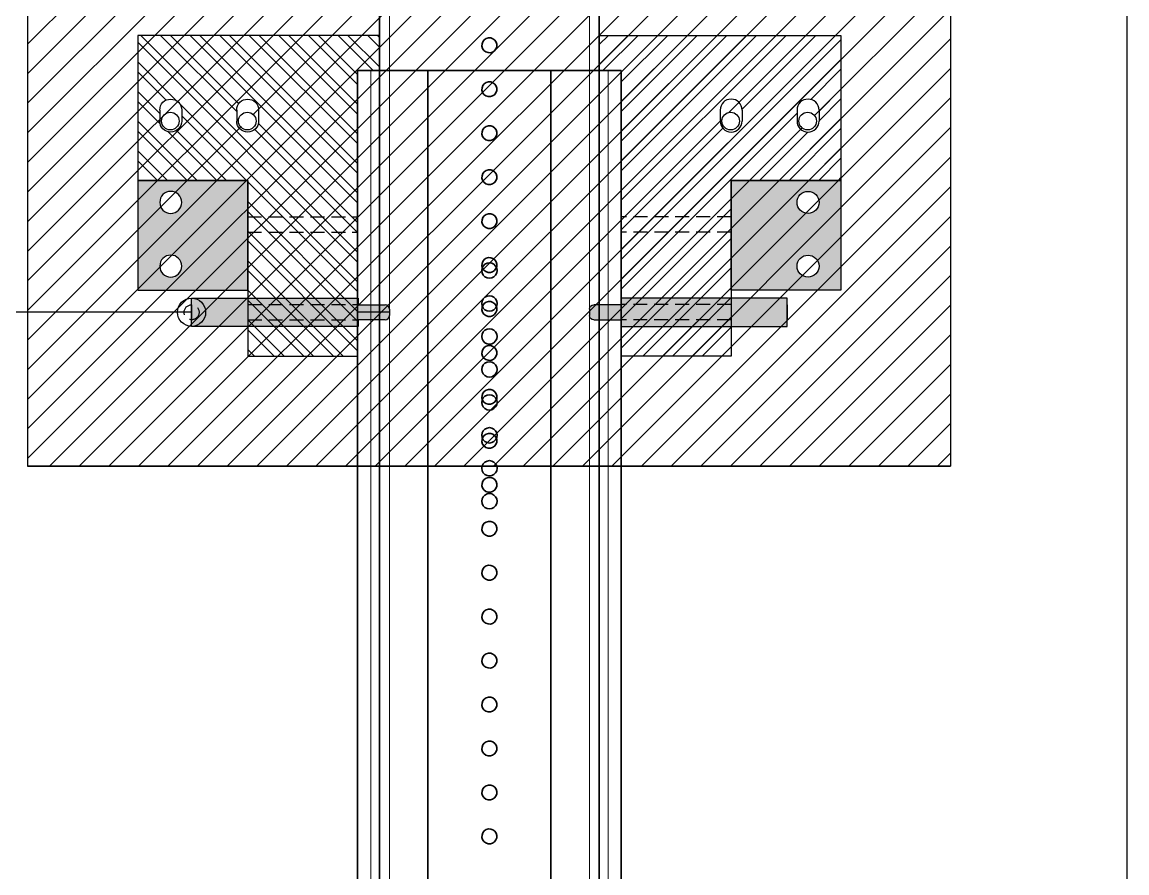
# Model space of a CAD drawing. Extents: x -442948 to -439736, y 420528 to 424220.
# Drawn here: x -441859 to -441356, y 422781 to 423168 of the extents above; entities that cross this region are included whole.
import ezdxf

# ---------------------------------------------------------------- set-up
doc = ezdxf.new("R2010")
doc.units = 0
doc.linetypes.add('DASHED2', pattern=[9.525, 6.35, -3.175])
doc.layers.add('GORUNEN', color=7, linetype='Continuous', lineweight=35)
doc.layers.add('TEGET', color=8, linetype='Continuous', lineweight=18)

# ---------------------------------------------------------------- blocks, each defined once
blk = doc.blocks.new('FGGTGTGT')
at = {"layer": 'GORUNEN', "color": 6}
for points in [[(-439366.07, 422626.79), (-439366.07, 420689.79)], [(-439266.07, 422626.79), (-439266.07, 420689.79)], [(-439319.06, 422211.42), (-439318.41, 422212.26), (-439317.53, 422212.86), (-439316.51, 422213.16), (-439315.44, 422213.13), (-439314.44, 422212.78), (-439313.6, 422212.13), (-439313, 422211.25), (-439312.7, 422210.23), (-439312.73, 422209.16), (-439313.09, 422208.16)], [(-439313.09, 422208.16), (-439313.74, 422207.32), (-439314.62, 422206.72), (-439315.64, 422206.42), (-439316.7, 422206.45), (-439317.7, 422206.81), (-439318.54, 422207.46), (-439319.14, 422208.34), (-439319.44, 422209.36), (-439319.41, 422210.42), (-439319.06, 422211.42)], [(-439319.06, 422191.42), (-439318.41, 422192.26), (-439317.53, 422192.86), (-439316.51, 422193.16), (-439315.44, 422193.13), (-439314.44, 422192.78), (-439313.6, 422192.13), (-439313, 422191.25), (-439312.7, 422190.23), (-439312.73, 422189.16), (-439313.09, 422188.16)], [(-439313.09, 422188.16), (-439313.74, 422187.32), (-439314.62, 422186.72), (-439315.64, 422186.42), (-439316.7, 422186.45), (-439317.7, 422186.81), (-439318.54, 422187.46), (-439319.14, 422188.34), (-439319.44, 422189.36), (-439319.41, 422190.42), (-439319.06, 422191.42)], [(-439319.06, 422171.42), (-439318.41, 422172.26), (-439317.53, 422172.86), (-439316.51, 422173.16), (-439315.44, 422173.13), (-439314.44, 422172.78), (-439313.6, 422172.13), (-439313, 422171.25), (-439312.7, 422170.23), (-439312.73, 422169.16), (-439313.09, 422168.16)], [(-439313.09, 422168.16), (-439313.74, 422167.32), (-439314.62, 422166.72), (-439315.64, 422166.42), (-439316.7, 422166.45), (-439317.7, 422166.81), (-439318.54, 422167.46), (-439319.14, 422168.34), (-439319.44, 422169.36), (-439319.41, 422170.42), (-439319.06, 422171.42)], [(-439319.06, 422151.42), (-439318.41, 422152.26), (-439317.53, 422152.86), (-439316.51, 422153.16), (-439315.44, 422153.13), (-439314.44, 422152.78), (-439313.6, 422152.13), (-439313, 422151.25), (-439312.7, 422150.23), (-439312.73, 422149.16), (-439313.09, 422148.16)], [(-439313.09, 422148.16), (-439313.74, 422147.32), (-439314.62, 422146.72), (-439315.64, 422146.42), (-439316.7, 422146.45), (-439317.7, 422146.81), (-439318.54, 422147.46), (-439319.14, 422148.34), (-439319.44, 422149.36), (-439319.41, 422150.42), (-439319.06, 422151.42)], [(-439319.06, 422131.42), (-439318.41, 422132.26), (-439317.53, 422132.86), (-439316.51, 422133.16), (-439315.44, 422133.13), (-439314.44, 422132.78), (-439313.6, 422132.13), (-439313, 422131.25), (-439312.7, 422130.23), (-439312.73, 422129.16), (-439313.09, 422128.16)], [(-439313.09, 422128.16), (-439313.74, 422127.32), (-439314.62, 422126.72), (-439315.64, 422126.42), (-439316.7, 422126.45), (-439317.7, 422126.81), (-439318.54, 422127.46), (-439319.14, 422128.34), (-439319.44, 422129.36), (-439319.41, 422130.42), (-439319.06, 422131.42)], [(-439319.06, 422111.42), (-439318.41, 422112.26), (-439317.53, 422112.86), (-439316.51, 422113.16), (-439315.44, 422113.13), (-439314.44, 422112.78), (-439313.6, 422112.13), (-439313, 422111.25), (-439312.7, 422110.23), (-439312.73, 422109.16), (-439313.09, 422108.16)], [(-439313.09, 422108.16), (-439313.74, 422107.32), (-439314.62, 422106.72), (-439315.64, 422106.42), (-439316.7, 422106.45), (-439317.7, 422106.81), (-439318.54, 422107.46), (-439319.14, 422108.34), (-439319.44, 422109.36), (-439319.41, 422110.42), (-439319.06, 422111.42)], [(-439319.06, 422091.42), (-439318.41, 422092.26), (-439317.53, 422092.86), (-439316.51, 422093.16), (-439315.44, 422093.13), (-439314.44, 422092.78), (-439313.6, 422092.13), (-439313, 422091.25), (-439312.7, 422090.23), (-439312.73, 422089.16), (-439313.09, 422088.16)], [(-439313.09, 422088.16), (-439313.74, 422087.32), (-439314.62, 422086.72), (-439315.64, 422086.42), (-439316.7, 422086.45), (-439317.7, 422086.81), (-439318.54, 422087.46), (-439319.14, 422088.34), (-439319.44, 422089.36), (-439319.41, 422090.42), (-439319.06, 422091.42)], [(-439319.06, 422071.42), (-439318.41, 422072.26), (-439317.53, 422072.86), (-439316.51, 422073.16), (-439315.44, 422073.13), (-439314.44, 422072.78), (-439313.6, 422072.13), (-439313, 422071.25), (-439312.7, 422070.23), (-439312.73, 422069.16), (-439313.09, 422068.16)], [(-439313.09, 422068.16), (-439313.74, 422067.32), (-439314.62, 422066.72), (-439315.64, 422066.42), (-439316.7, 422066.45), (-439317.7, 422066.81), (-439318.54, 422067.46), (-439319.14, 422068.34), (-439319.44, 422069.36), (-439319.41, 422070.42), (-439319.06, 422071.42)], [(-439319.06, 422051.42), (-439318.41, 422052.26), (-439317.53, 422052.86), (-439316.51, 422053.16), (-439315.44, 422053.13), (-439314.44, 422052.78), (-439313.6, 422052.13), (-439313, 422051.25), (-439312.7, 422050.23), (-439312.73, 422049.16), (-439313.09, 422048.16)], [(-439313.09, 422048.16), (-439313.74, 422047.32), (-439314.62, 422046.72), (-439315.64, 422046.42), (-439316.7, 422046.45), (-439317.7, 422046.81), (-439318.54, 422047.46), (-439319.14, 422048.34), (-439319.44, 422049.36), (-439319.41, 422050.42), (-439319.06, 422051.42)], [(-439319.06, 422031.42), (-439318.41, 422032.26), (-439317.53, 422032.86), (-439316.51, 422033.16), (-439315.44, 422033.13), (-439314.44, 422032.78), (-439313.6, 422032.13), (-439313, 422031.25), (-439312.7, 422030.23), (-439312.73, 422029.16), (-439313.09, 422028.16)], [(-439313.09, 422028.16), (-439313.74, 422027.32), (-439314.62, 422026.72), (-439315.64, 422026.42), (-439316.7, 422026.45), (-439317.7, 422026.81), (-439318.54, 422027.46), (-439319.14, 422028.34), (-439319.44, 422029.36), (-439319.41, 422030.42), (-439319.06, 422031.42)], [(-439319.06, 422011.42), (-439318.41, 422012.26), (-439317.53, 422012.86), (-439316.51, 422013.16), (-439315.44, 422013.13), (-439314.44, 422012.78), (-439313.6, 422012.13), (-439313, 422011.25), (-439312.7, 422010.23), (-439312.73, 422009.16), (-439313.09, 422008.16)], [(-439313.09, 422008.16), (-439313.74, 422007.32), (-439314.62, 422006.72), (-439315.64, 422006.42), (-439316.7, 422006.45), (-439317.7, 422006.81), (-439318.54, 422007.46), (-439319.14, 422008.34), (-439319.44, 422009.36), (-439319.41, 422010.42), (-439319.06, 422011.42)], [(-439313.09, 421988.16), (-439313.74, 421987.32), (-439314.62, 421986.72), (-439315.64, 421986.42), (-439316.7, 421986.45), (-439317.7, 421986.81), (-439318.54, 421987.46), (-439319.14, 421988.34), (-439319.44, 421989.36), (-439319.41, 421990.42), (-439319.06, 421991.42)], [(-439319.06, 421991.42), (-439318.41, 421992.26), (-439317.53, 421992.86), (-439316.51, 421993.16), (-439315.44, 421993.13), (-439314.44, 421992.78), (-439313.6, 421992.13), (-439313, 421991.25), (-439312.7, 421990.23), (-439312.73, 421989.16), (-439313.09, 421988.16)], [(-439313.09, 421968.16), (-439313.74, 421967.32), (-439314.62, 421966.72), (-439315.64, 421966.42), (-439316.7, 421966.45), (-439317.7, 421966.81), (-439318.54, 421967.46), (-439319.14, 421968.34), (-439319.44, 421969.36), (-439319.41, 421970.42), (-439319.06, 421971.42)], [(-439319.06, 421971.42), (-439318.41, 421972.26), (-439317.53, 421972.86), (-439316.51, 421973.16), (-439315.44, 421973.13), (-439314.44, 421972.78), (-439313.6, 421972.13), (-439313, 421971.25), (-439312.7, 421970.23), (-439312.73, 421969.16), (-439313.09, 421968.16)], [(-439313.09, 421948.16), (-439313.74, 421947.32), (-439314.62, 421946.72), (-439315.64, 421946.42), (-439316.7, 421946.45), (-439317.7, 421946.81), (-439318.54, 421947.46), (-439319.14, 421948.34), (-439319.44, 421949.36), (-439319.41, 421950.42), (-439319.06, 421951.42)], [(-439319.06, 421951.42), (-439318.41, 421952.26), (-439317.53, 421952.86), (-439316.51, 421953.16), (-439315.44, 421953.13), (-439314.44, 421952.78), (-439313.6, 421952.13), (-439313, 421951.25), (-439312.7, 421950.23), (-439312.73, 421949.16), (-439313.09, 421948.16)], [(-439313.09, 421928.16), (-439313.74, 421927.32), (-439314.62, 421926.72), (-439315.64, 421926.42), (-439316.7, 421926.45), (-439317.7, 421926.81), (-439318.54, 421927.46), (-439319.14, 421928.34), (-439319.44, 421929.36), (-439319.41, 421930.42), (-439319.06, 421931.42)], [(-439319.06, 421931.42), (-439318.41, 421932.26), (-439317.53, 421932.86), (-439316.51, 421933.16), (-439315.44, 421933.13), (-439314.44, 421932.78), (-439313.6, 421932.13), (-439313, 421931.25), (-439312.7, 421930.23), (-439312.73, 421929.16), (-439313.09, 421928.16)], [(-439313.09, 421908.16), (-439313.74, 421907.32), (-439314.62, 421906.72), (-439315.64, 421906.42), (-439316.7, 421906.45), (-439317.7, 421906.81), (-439318.54, 421907.46), (-439319.14, 421908.34), (-439319.44, 421909.36), (-439319.41, 421910.42), (-439319.06, 421911.42)], [(-439319.06, 421911.42), (-439318.41, 421912.26), (-439317.53, 421912.86), (-439316.51, 421913.16), (-439315.44, 421913.13), (-439314.44, 421912.78), (-439313.6, 421912.13), (-439313, 421911.25), (-439312.7, 421910.23), (-439312.73, 421909.16), (-439313.09, 421908.16)], [(-439313.09, 421888.16), (-439313.74, 421887.32), (-439314.62, 421886.72), (-439315.64, 421886.42), (-439316.7, 421886.45), (-439317.7, 421886.81), (-439318.54, 421887.46), (-439319.14, 421888.34), (-439319.44, 421889.36), (-439319.41, 421890.42), (-439319.06, 421891.42)], [(-439319.06, 421891.42), (-439318.41, 421892.26), (-439317.53, 421892.86), (-439316.51, 421893.16), (-439315.44, 421893.13), (-439314.44, 421892.78), (-439313.6, 421892.13), (-439313, 421891.25), (-439312.7, 421890.23), (-439312.73, 421889.16), (-439313.09, 421888.16)], [(-439313.09, 421868.16), (-439313.74, 421867.32), (-439314.62, 421866.72), (-439315.64, 421866.42), (-439316.7, 421866.45), (-439317.7, 421866.81), (-439318.54, 421867.46), (-439319.14, 421868.34), (-439319.44, 421869.36), (-439319.41, 421870.42), (-439319.06, 421871.42)], [(-439319.06, 421871.42), (-439318.41, 421872.26), (-439317.53, 421872.86), (-439316.51, 421873.16), (-439315.44, 421873.13), (-439314.44, 421872.78), (-439313.6, 421872.13), (-439313, 421871.25), (-439312.7, 421870.23), (-439312.73, 421869.16), (-439313.09, 421868.16)], [(-439313.09, 421848.16), (-439313.74, 421847.32), (-439314.62, 421846.72), (-439315.64, 421846.42), (-439316.7, 421846.45), (-439317.7, 421846.81), (-439318.54, 421847.46), (-439319.14, 421848.34), (-439319.44, 421849.36), (-439319.41, 421850.42), (-439319.06, 421851.42)], [(-439319.06, 421851.42), (-439318.41, 421852.26), (-439317.53, 421852.86), (-439316.51, 421853.16), (-439315.44, 421853.13), (-439314.44, 421852.78), (-439313.6, 421852.13), (-439313, 421851.25), (-439312.7, 421850.23), (-439312.73, 421849.16), (-439313.09, 421848.16)]]:
    blk.add_lwpolyline(points, dxfattribs=at)
at = {"layer": 'TEGET', "color": 6}
for points in [[(-439361.57, 422629.79), (-439361.57, 420689.79)], [(-439270.57, 422629.79), (-439270.57, 420689.79)]]:
    blk.add_lwpolyline(points, dxfattribs=at)
blk = doc.blocks.new('RTEEEEW')
at = {"layer": 'GORUNEN', "color": 3}
for points in [[(-441706.17, 423145.81), (-441706.17, 420960.31)], [(-441700.17, 423145.81), (-441700.84, 423145.81), (-441701.5, 423145.81), (-441702.15, 423145.81), (-441702.77, 423145.81), (-441703.36, 423145.81), (-441703.91, 423145.81), (-441704.41, 423145.81), (-441704.86, 423145.81), (-441705.25, 423145.81), (-441705.57, 423145.81), (-441705.83, 423145.81), (-441706.02, 423145.81), (-441706.13, 423145.81), (-441706.17, 423145.81)], [(-441674.17, 423145.81), (-441700.17, 423145.81)], [(-441674.17, 423145.81), (-441674.17, 420960.81)], [(-441674.17, 423145.81), (-441618.17, 423145.81)], [(-441592.17, 423145.81), (-441618.17, 423145.81)], [(-441618.17, 420960.81), (-441618.17, 423145.81)], [(-441586.17, 423145.81), (-441586.21, 423145.81), (-441586.32, 423145.81), (-441586.5, 423145.81), (-441586.76, 423145.81), (-441587.09, 423145.81), (-441587.48, 423145.81), (-441587.93, 423145.81), (-441588.43, 423145.81), (-441588.98, 423145.81), (-441589.56, 423145.81), (-441590.19, 423145.81), (-441590.83, 423145.81), (-441591.5, 423145.81), (-441592.17, 423145.81)], [(-441586.17, 420960.31), (-441586.17, 423145.81)], [(-441649.67, 423054.81), (-441649.5, 423055.89), (-441649, 423056.86), (-441648.22, 423057.64), (-441647.25, 423058.13), (-441646.17, 423058.31)], [(-441646.17, 423058.31), (-441645.09, 423058.13), (-441644.11, 423057.64), (-441643.34, 423056.86), (-441642.84, 423055.89), (-441642.67, 423054.81)], [(-441646.17, 423051.31), (-441647.25, 423051.48), (-441648.22, 423051.97), (-441649, 423052.75), (-441649.5, 423053.72), (-441649.67, 423054.81)], [(-441642.67, 423054.81), (-441642.84, 423053.72), (-441643.34, 423052.75), (-441644.11, 423051.97), (-441645.09, 423051.48), (-441646.17, 423051.31)], [(-441649.67, 423039.81), (-441649.5, 423040.89), (-441649, 423041.86), (-441648.22, 423042.64), (-441647.25, 423043.13), (-441646.17, 423043.31)], [(-441646.17, 423043.31), (-441645.09, 423043.13), (-441644.11, 423042.64), (-441643.34, 423041.86), (-441642.84, 423040.89), (-441642.67, 423039.81)], [(-441646.17, 423036.31), (-441647.25, 423036.48), (-441648.22, 423036.97), (-441649, 423037.75), (-441649.5, 423038.72), (-441649.67, 423039.81)], [(-441642.67, 423039.81), (-441642.84, 423038.72), (-441643.34, 423037.75), (-441644.11, 423036.97), (-441645.09, 423036.48), (-441646.17, 423036.31)], [(-441649.67, 423024.81), (-441649.5, 423025.89), (-441649, 423026.86), (-441648.22, 423027.64), (-441647.25, 423028.13), (-441646.17, 423028.31)], [(-441646.17, 423028.31), (-441645.09, 423028.13), (-441644.11, 423027.64), (-441643.34, 423026.86), (-441642.84, 423025.89), (-441642.67, 423024.81)], [(-441646.17, 423021.31), (-441647.25, 423021.48), (-441648.22, 423021.97), (-441649, 423022.75), (-441649.5, 423023.72), (-441649.67, 423024.81)], [(-441642.67, 423024.81), (-441642.84, 423023.72), (-441643.34, 423022.75), (-441644.11, 423021.97), (-441645.09, 423021.48), (-441646.17, 423021.31)], [(-441649.67, 423009.81), (-441649.5, 423010.89), (-441649, 423011.86), (-441648.22, 423012.64), (-441647.25, 423013.13), (-441646.17, 423013.31)], [(-441646.17, 423013.31), (-441645.09, 423013.13), (-441644.11, 423012.64), (-441643.34, 423011.86), (-441642.84, 423010.89), (-441642.67, 423009.81)], [(-441646.17, 423006.31), (-441647.25, 423006.48), (-441648.22, 423006.97), (-441649, 423007.75), (-441649.5, 423008.72), (-441649.67, 423009.81)], [(-441642.67, 423009.81), (-441642.84, 423008.72), (-441643.34, 423007.75), (-441644.11, 423006.97), (-441645.09, 423006.48), (-441646.17, 423006.31)], [(-441649.67, 422994.81), (-441649.5, 422995.89), (-441649, 422996.86), (-441648.22, 422997.64), (-441647.25, 422998.13), (-441646.17, 422998.31)], [(-441646.17, 422998.31), (-441645.09, 422998.13), (-441644.11, 422997.64), (-441643.34, 422996.86), (-441642.84, 422995.89), (-441642.67, 422994.81)], [(-441646.17, 422991.31), (-441647.25, 422991.48), (-441648.22, 422991.97), (-441649, 422992.75), (-441649.5, 422993.72), (-441649.67, 422994.81)], [(-441642.67, 422994.81), (-441642.84, 422993.72), (-441643.34, 422992.75), (-441644.11, 422991.97), (-441645.09, 422991.48), (-441646.17, 422991.31)], [(-441649.67, 422979.81), (-441649.5, 422980.89), (-441649, 422981.86), (-441648.22, 422982.64), (-441647.25, 422983.13), (-441646.17, 422983.31)], [(-441646.17, 422983.31), (-441645.09, 422983.13), (-441644.11, 422982.64), (-441643.34, 422981.86), (-441642.84, 422980.89), (-441642.67, 422979.81)], [(-441646.17, 422976.31), (-441647.25, 422976.48), (-441648.22, 422976.97), (-441649, 422977.75), (-441649.5, 422978.72), (-441649.67, 422979.81)], [(-441642.67, 422979.81), (-441642.84, 422978.72), (-441643.34, 422977.75), (-441644.11, 422976.97), (-441645.09, 422976.48), (-441646.17, 422976.31)], [(-441649.67, 422964.81), (-441649.5, 422965.89), (-441649, 422966.86), (-441648.22, 422967.64), (-441647.25, 422968.13), (-441646.17, 422968.31)], [(-441646.17, 422968.31), (-441645.09, 422968.13), (-441644.11, 422967.64), (-441643.34, 422966.86), (-441642.84, 422965.89), (-441642.67, 422964.81)], [(-441646.17, 422961.31), (-441647.25, 422961.48), (-441648.22, 422961.97), (-441649, 422962.75), (-441649.5, 422963.72), (-441649.67, 422964.81)], [(-441642.67, 422964.81), (-441642.84, 422963.72), (-441643.34, 422962.75), (-441644.11, 422961.97), (-441645.09, 422961.48), (-441646.17, 422961.31)], [(-441649.67, 422949.81), (-441649.5, 422950.89), (-441649, 422951.86), (-441648.22, 422952.64), (-441647.25, 422953.13), (-441646.17, 422953.31)], [(-441646.17, 422953.31), (-441645.09, 422953.13), (-441644.11, 422952.64), (-441643.34, 422951.86), (-441642.84, 422950.89), (-441642.67, 422949.81)], [(-441646.17, 422946.31), (-441647.25, 422946.48), (-441648.22, 422946.97), (-441649, 422947.75), (-441649.5, 422948.72), (-441649.67, 422949.81)], [(-441642.67, 422949.81), (-441642.84, 422948.72), (-441643.34, 422947.75), (-441644.11, 422946.97), (-441645.09, 422946.48), (-441646.17, 422946.31)]]:
    blk.add_lwpolyline(points, dxfattribs=at)
at = {"layer": 'TEGET', "color": 3}
for points in [[(-441700.17, 420960.81), (-441700.17, 423145.81)], [(-441592.17, 423145.81), (-441592.17, 420960.81)]]:
    blk.add_lwpolyline(points, dxfattribs=at)
blk = doc.blocks.new('JJJYJYY')
at = {"true_color": 0xed1f24}
h = blk.add_hatch(dxfattribs=at)
h.set_pattern_fill('ANSI32', color=240)
h.paths.add_polyline_path([(-441486.16, 423161.81), (-441596.17, 423161.81), (-441596.17, 423145.81), (-441586.17, 423145.81), (-441586.17, 423079.31), (-441536.16, 423079.31), (-441536.16, 423095.81), (-441486.16, 423095.81)])
h.paths.add_polyline_path([(-441531.16, 423127.81), (-441531.16, 423122.81, -1), (-441541.16, 423122.81), (-441541.16, 423127.81, -1)], flags=16)
h.paths.add_polyline_path([(-441496.16, 423127.81), (-441496.16, 423122.81, -1), (-441506.16, 423122.81), (-441506.16, 423127.81, -1)], flags=16)
h.paths.add_polyline_path([(-441536.16, 423072.3), (-441586.17, 423072.3), (-441586.17, 423039.31), (-441536.16, 423039.31)])
h.paths.add_polyline_path([(-441536.16, 423032.31), (-441586.17, 423032.31), (-441586.17, 423015.81), (-441536.16, 423015.81)])
h.paths.add_polyline_path([(-441536.16, 423039.31), (-441586.17, 423039.31), (-441586.17, 423032.31), (-441536.16, 423032.31)])
h.paths.add_polyline_path([(-441536.16, 423079.31), (-441586.17, 423079.31), (-441586.17, 423072.3), (-441536.16, 423072.3)])
at = {"color": 240, "true_color": 0xed1f24}
for p, q in [((-441596.17, 423145.81), (-441596.17, 423161.81)), ((-441596.17, 423161.81), (-441486.16, 423161.81)), ((-441486.16, 423161.81), (-441486.16, 423095.81)), ((-441596.17, 423145.81), (-441586.17, 423145.81)), ((-441586.17, 423015.81), (-441586.17, 423145.81)), ((-441541.16, 423127.81), (-441541.16, 423122.81)), ((-441531.16, 423127.81), (-441531.16, 423122.81)), ((-441506.16, 423127.81), (-441506.16, 423122.81)), ((-441496.16, 423127.81), (-441496.16, 423122.81)), ((-441486.16, 423095.81), (-441536.16, 423095.81)), ((-441536.16, 423095.81), (-441536.16, 423015.81)), ((-441536.16, 423015.81), (-441586.17, 423015.81))]:
    blk.add_line(p, q, dxfattribs=at)
at = {"color": 240, "linetype": 'DASHED2', "true_color": 0xed1f24}
for p, q in [((-441536.16, 423079.31), (-441586.17, 423079.31)), ((-441536.16, 423072.3), (-441586.17, 423072.3)), ((-441536.2, 423039.31), (-441586.2, 423039.31)), ((-441536.2, 423032.31), (-441586.2, 423032.31))]:
    blk.add_line(p, q, dxfattribs=at)
at = {"color": 240, "true_color": 0xed1f24}
for centre, start, end in [((-441536.16, 423127.81), 0, 180), ((-441501.16, 423127.81), 0, 180), ((-441536.16, 423122.81), 180, 0), ((-441501.16, 423122.81), 180, 0)]:
    blk.add_arc(centre, 5, start, end, dxfattribs=at)
blk = doc.blocks.new('FEFEFFEFE')
at = {"true_color": 0x58ba48}
h = blk.add_hatch(dxfattribs=at)
h.set_pattern_fill('ANSI31', color=85, scale=3)
h.paths.add_polyline_path([(-441436.16, 423665.81), (-441856.17, 423665.81), (-441856.17, 422965.81), (-441436.16, 422965.81)])
h.paths.add_polyline_path([(-441773.4, 423567.31, -1), (-441763.4, 423567.31, -1)], flags=16)
h.paths.add_polyline_path([(-441773.4, 423596.31, -1), (-441763.4, 423596.31, -1)], flags=16)
h.paths.add_polyline_path([(-441518.94, 423567.31, -1), (-441528.94, 423567.31, -1)], flags=16)
h.paths.add_polyline_path([(-441528.94, 423596.31, -1), (-441518.94, 423596.31, -1)], flags=16)
h.paths.add_polyline_path([(-441752.17, 423122.81, -1), (-441760.17, 423122.81, -1)], flags=16)
h.paths.add_polyline_path([(-441787.17, 423122.81, -1), (-441795.17, 423122.81, -1)], flags=16)
h.paths.add_polyline_path([(-441532.16, 423122.81, -1), (-441540.16, 423122.81, -1)], flags=16)
h.paths.add_polyline_path([(-441497.16, 423122.81, -1), (-441505.16, 423122.81, -1)], flags=16)
for p, q in [((-441856.17, 423665.81), (-441856.17, 422965.81)), ((-441436.16, 423665.81), (-441436.16, 422965.81)), ((-441856.17, 422965.81), (-441436.16, 422965.81)), ((-441436.16, 422965.81), (-441856.17, 422965.81))]:
    blk.add_line(p, q)
for centre in [(-441791.17, 423122.81), (-441756.17, 423122.81), (-441536.16, 423122.81), (-441501.16, 423122.81)]:
    blk.add_circle(centre, 4)
blk = doc.blocks.new('FFRFRFRFR')
at = {"true_color": 0xf8f6b0}
h = blk.add_hatch(color=51, dxfattribs=at)
h.dxf.hatch_style = 1
h.paths.add_polyline_path([(-441486.16, 423095.81), (-441536.16, 423095.81), (-441536.16, 423045.81), (-441486.16, 423045.81)])
h.paths.add_polyline_path([(-441496.16, 423085.81, -1), (-441506.16, 423085.81, -1)], flags=16)
h.paths.add_polyline_path([(-441496.16, 423056.81, -1), (-441506.16, 423056.81, -1)], flags=16)
at = {"color": 116, "true_color": 0x136734}
for p, q in [((-441536.16, 423045.81), (-441536.16, 423095.81)), ((-441536.16, 423095.81), (-441486.16, 423095.81)), ((-441486.16, 423095.81), (-441486.16, 423045.81)), ((-441486.16, 423045.81), (-441536.16, 423045.81))]:
    blk.add_line(p, q, dxfattribs=at)
for centre in [(-441501.16, 423085.81), (-441501.16, 423056.81)]:
    blk.add_circle(centre, 5, dxfattribs=at)
blk = doc.blocks.new('RFRFRFRFRFRUU')
at = {"true_color": 0xddb3d4}
h = blk.add_hatch(color=254, dxfattribs=at)
h.dxf.hatch_style = 1
h.paths.add_polyline_path([(-441693.67, 423079.21), (-441705.97, 423079.21), (-441705.97, 423082.21), (-441781.71, 423082.21), (-441781.71, 423079.21), (-441781.71, 423069.41), (-441705.97, 423069.41), (-441705.97, 423072.41), (-441693.67, 423072.41, 0.414214), (-441691.67, 423074.41), (-441691.67, 423077.21, 0.414214)])
for p, q in [((-441781.71, 423079.21), (-441781.71, 423082.21)), ((-441781.71, 423082.21), (-441705.97, 423082.21)), ((-441781.71, 423069.41), (-441781.71, 423079.21)), ((-441705.97, 423082.21), (-441705.97, 423079.21)), ((-441705.97, 423079.21), (-441693.67, 423079.21)), ((-441691.67, 423077.21), (-441691.67, 423074.41)), ((-441705.97, 423069.41), (-441781.71, 423069.41)), ((-441693.67, 423072.41), (-441705.97, 423072.41)), ((-441705.97, 423072.41), (-441705.97, 423069.41))]:
    blk.add_line(p, q)
at = {"color": 254, "true_color": 0xddb3d4}
blk.add_line((-441781.71, 423079.21), (-441781.71, 423072.41), dxfattribs=at)
for centre, start, end in [((-441693.67, 423077.21), 0, 90), ((-441693.67, 423074.41), 270, 0)]:
    blk.add_arc(centre, 2, start, end)

msp = doc.modelspace()

# ---------------------------------------------------------------- linework, layer by layer
for p, q in [((-441781.71, 423035.81), (-442099.72, 423035.81)), ((-441691.67, 423035.81), (-441705.78, 423035.81))]:
    msp.add_line(p, q)
msp.add_lwpolyline([(-442113.95, 424094.38), (-441356.04, 424094.38), (-441356.04, 420528.11), (-442113.95, 420528.11)], close=True)
msp.add_circle((-441781.71, 423035.81), 6.4)
at = {"linetype": 'DASHED2'}
msp.add_circle((-441781.71, 423035.81), 3.4, dxfattribs=at)

# ---------------------------------------------------------------- block references
for name, p in [('FEFEFFEFE', (-0.19, 0)), ('FGGTGTGT', (-2330.1, 947.51)), ('JJJYJYY', (0, 0)), ('RTEEEEW', (0, 0)), ('FFRFRFRFR', (0, 0)), ('RFRFRFRFRFRUU', (0, -40))]:
    msp.add_blockref(name, p)
at = {"xscale": -1}
for name, p in [('JJJYJYY', (-883292.34, 0)), ('FFRFRFRFR', (-883292.34, 0)), ('RFRFRFRFRFRUU', (-883292.34, -40))]:
    msp.add_blockref(name, p, dxfattribs=at)

doc.saveas('drawing.dxf')
